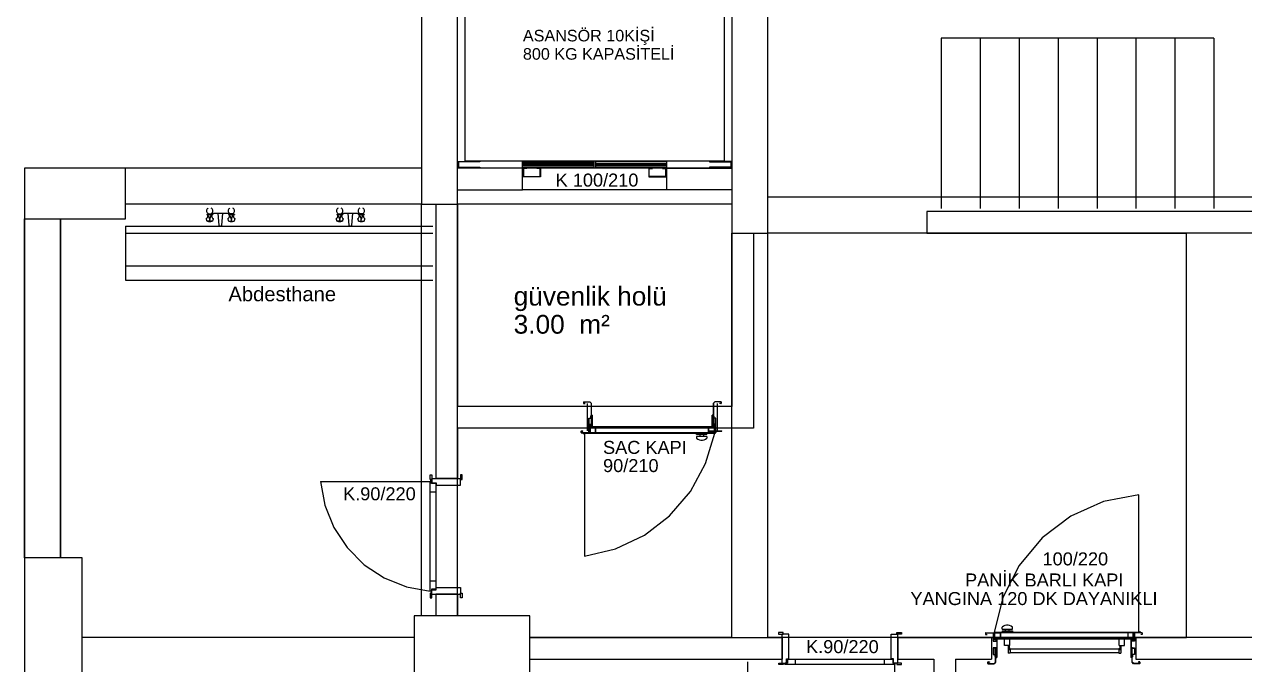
# Model space of a CAD drawing. Header units: centimetres. Extents: x 16951 to 24726, y -35407 to -32234.
# Drawn here: x 22961 to 23806, y -34759 to -34316 of the extents above; entities that cross this region are included whole.
import ezdxf

# ---------------------------------------------------------------- set-up
doc = ezdxf.new("R2010")
doc.units = ezdxf.units.CM
doc.layers.add('ROTAS-MIMARI', color=8, linetype='Continuous')
doc.layers.add('ROTAS-MIMARI-KOLON', color=8, linetype='Continuous')
doc.styles.add('ROTAS', font='arial.ttf')

msp = doc.modelspace()

# ---------------------------------------------------------------- linework, layer by layer
at = {"layer": 'ROTAS-MIMARI'}
for p, q in [((23261.19, -34415.13), (23261.19, -34410.13)), ((23261.69, -34410.63), (23276.69, -34410.63)), ((23261.69, -34414.63), (23261.69, -34410.63)), ((23276.69, -34414.63), (23261.69, -34414.63)), ((23276.69, -34410.73), (23261.79, -34410.73)), ((23261.79, -34410.73), (23261.79, -34414.53)), ((23261.79, -34414.53), (23276.69, -34414.53)), ((23276.69, -34410.63), (23276.69, -34410.73)), ((23276.69, -34414.53), (23276.69, -34414.63)), ((23306.19, -34410.63), (23355.69, -34410.63)), ((23306.19, -34414.63), (23306.19, -34410.63)), ((23355.69, -34411.63), (23306.19, -34411.63)), ((23355.69, -34412.63), (23306.19, -34412.63)), ((23355.69, -34413.63), (23306.19, -34413.63)), ((23355.69, -34414.63), (23306.19, -34414.63)), ((23306.69, -34421.13), (23306.69, -34415.13)), ((23306.69, -34415.13), (23309.19, -34415.13)), ((23306.99, -34415.43), (23306.99, -34420.83)), ((23309.19, -34415.43), (23306.99, -34415.43)), ((23309.19, -34415.13), (23309.19, -34415.43)), ((23316.19, -34415.13), (23318.69, -34415.13)), ((23316.19, -34415.43), (23316.19, -34415.13)), ((23318.39, -34415.43), (23316.19, -34415.43)), ((23318.39, -34420.83), (23318.39, -34415.43)), ((23318.69, -34415.13), (23318.69, -34421.13)), ((23355.69, -34410.63), (23355.69, -34414.63)), ((23356.69, -34410.63), (23356.69, -34414.63)), ((23406.19, -34410.63), (23356.69, -34410.63)), ((23356.69, -34411.63), (23406.2, -34411.63)), ((23356.69, -34412.63), (23406.2, -34412.63)), ((23356.69, -34413.63), (23406.2, -34413.63)), ((23356.69, -34414.63), (23406.19, -34414.63)), ((23396.19, -34415.13), (23393.69, -34415.13)), ((23393.69, -34415.13), (23393.69, -34421.13)), ((23393.99, -34415.43), (23396.19, -34415.43)), ((23393.99, -34420.83), (23393.99, -34415.43)), ((23396.19, -34415.43), (23396.19, -34415.13)), ((23403.19, -34415.13), (23403.19, -34415.43)), ((23405.69, -34415.13), (23403.19, -34415.13)), ((23403.19, -34415.43), (23405.39, -34415.43)), ((23405.39, -34415.43), (23405.39, -34420.83)), ((23405.69, -34421.13), (23405.69, -34415.13)), ((23406.19, -34414.63), (23406.19, -34410.63)), ((23435.69, -34410.63), (23435.69, -34410.73)), ((23450.69, -34410.63), (23435.69, -34410.63)), ((23435.69, -34410.73), (23450.59, -34410.73)), ((23435.69, -34414.53), (23435.69, -34414.63)), ((23450.59, -34414.53), (23435.69, -34414.53)), ((23435.69, -34414.63), (23450.69, -34414.63)), ((23450.59, -34410.73), (23450.59, -34414.53)), ((23450.69, -34414.63), (23450.69, -34410.63)), ((23451.19, -34415.13), (23451.19, -34410.13)), ((23318.69, -34421.13), (23306.69, -34421.13)), ((23306.99, -34420.83), (23318.39, -34420.83)), ((23393.69, -34421.13), (23405.69, -34421.13)), ((23405.39, -34420.83), (23393.99, -34420.83)), ((23087.5, -34447.13), (23087.5, -34447.51)), ((23088.35, -34448.63), (23088.35, -34447.51)), ((23088.54, -34446.67), (23090.62, -34446.67)), ((23088.54, -34447.13), (23088.54, -34446.67)), ((23089.58, -34451.92), (23089.58, -34450.65)), ((23090.62, -34447.13), (23090.62, -34446.67)), ((23090.81, -34448.63), (23090.81, -34447.51)), ((23091.22, -34446.2), (23102.94, -34446.2)), ((23091.66, -34447.13), (23091.66, -34447.51)), ((23102.5, -34447.13), (23102.5, -34447.51)), ((23103.35, -34448.63), (23103.35, -34447.51)), ((23103.54, -34447.13), (23103.54, -34446.67)), ((23105.62, -34446.67), (23103.54, -34446.67)), ((23104.58, -34451.92), (23104.58, -34450.65)), ((23105.62, -34447.13), (23105.62, -34446.67)), ((23105.81, -34448.63), (23105.81, -34447.51)), ((23106.66, -34447.13), (23106.66, -34447.51)), ((23177.5, -34447.13), (23177.5, -34447.51)), ((23178.35, -34448.63), (23178.35, -34447.51)), ((23178.54, -34446.67), (23180.62, -34446.67)), ((23178.54, -34447.13), (23178.54, -34446.67)), ((23179.58, -34451.92), (23179.58, -34450.65)), ((23180.62, -34447.13), (23180.62, -34446.67)), ((23180.81, -34448.63), (23180.81, -34447.51)), ((23181.22, -34446.2), (23192.94, -34446.2)), ((23181.66, -34447.13), (23181.66, -34447.51)), ((23192.5, -34447.13), (23192.5, -34447.51)), ((23193.35, -34448.63), (23193.35, -34447.51)), ((23193.54, -34447.13), (23193.54, -34446.67)), ((23195.62, -34446.67), (23193.54, -34446.67)), ((23194.58, -34451.92), (23194.58, -34450.65)), ((23195.62, -34447.13), (23195.62, -34446.67)), ((23195.81, -34448.63), (23195.81, -34447.51)), ((23196.66, -34447.13), (23196.66, -34447.51)), ((23031.19, -34455.24), (23244.19, -34455.24)), ((23091.45, -34451.92), (23087.71, -34451.92)), ((23102.71, -34451.92), (23106.45, -34451.92)), ((23181.45, -34451.92), (23177.71, -34451.92)), ((23192.71, -34451.92), (23196.45, -34451.92)), ((23031.19, -34460.24), (23244.19, -34460.24)), ((23348.51, -34576.95), (23348.51, -34578.08)), ((23438.43, -34577.93), (23439.46, -34576.89)), ((23438.43, -34577.93), (23438.43, -34593.39)), ((23438.53, -34577.97), (23439.5, -34577)), ((23438.53, -34593.39), (23438.53, -34577.97)), ((23443.7, -34576.89), (23439.46, -34576.89)), ((23443.65, -34577), (23439.5, -34577)), ((23443.65, -34578.03), (23442.72, -34578.03)), ((23442.72, -34578.13), (23442.72, -34578.03)), ((23443.7, -34578.13), (23442.72, -34578.13)), ((23443.65, -34577), (23443.65, -34578.03)), ((23443.75, -34576.95), (23443.75, -34578.08)), ((23354.2, -34590.22), (23354.2, -34586.22)), ((23354.25, -34586.16), (23354.66, -34586.16)), ((23354.3, -34586.27), (23354.61, -34586.27)), ((23354.3, -34590.22), (23354.3, -34586.27)), ((23354.61, -34593.74), (23354.61, -34586.27)), ((23354.72, -34593.8), (23354.72, -34586.22)), ((23437.55, -34593.8), (23437.55, -34586.22)), ((23438.02, -34586.16), (23437.61, -34586.16)), ((23437.66, -34593.74), (23437.66, -34586.27)), ((23437.97, -34586.27), (23437.66, -34586.27)), ((23437.97, -34590.22), (23437.97, -34586.27)), ((23438.07, -34590.22), (23438.07, -34586.22)), ((23352.13, -34598.27), (23352.13, -34592.51)), ((23352.13, -34592.51), (23354.3, -34592.51)), ((23352.19, -34592.82), (23352.19, -34588.28)), ((23352.24, -34588.23), (23353.43, -34588.23)), ((23352.24, -34598.32), (23352.24, -34592.61)), ((23352.24, -34592.61), (23354.2, -34592.61)), ((23353.74, -34592.87), (23352.24, -34592.87)), ((23352.29, -34592.77), (23352.29, -34588.33)), ((23352.29, -34588.33), (23353.53, -34588.33)), ((23353.74, -34592.77), (23352.29, -34592.77)), ((23352.72, -34594.54), (23352.72, -34598.44)), ((23352.92, -34594.54), (23352.92, -34598.44)), ((23439.05, -34594.24), (23353.02, -34594.24)), ((23438.95, -34594.44), (23353.02, -34594.44)), ((23353.43, -34586.86), (23353.53, -34586.78)), ((23353.43, -34586.86), (23353.43, -34588.23)), ((23353.53, -34588.33), (23353.53, -34586.78)), ((23354.3, -34590.22), (23354.2, -34590.22)), ((23354.2, -34592.61), (23354.2, -34593.8)), ((23354.25, -34593.85), (23354.66, -34593.85)), ((23354.3, -34592.51), (23354.3, -34593.74)), ((23354.3, -34593.74), (23354.61, -34593.74)), ((23438.02, -34593.85), (23437.61, -34593.85)), ((23437.97, -34593.74), (23437.66, -34593.74)), ((23437.97, -34590.22), (23438.07, -34590.22)), ((23440.13, -34592.51), (23437.97, -34592.51)), ((23437.97, -34592.51), (23437.97, -34593.74)), ((23440.03, -34592.61), (23438.07, -34592.61)), ((23438.07, -34592.61), (23438.07, -34593.8)), ((23438.53, -34592.77), (23439.97, -34592.77)), ((23438.53, -34592.87), (23440.03, -34592.87)), ((23438.74, -34588.33), (23438.74, -34586.78)), ((23438.84, -34586.86), (23438.74, -34586.78)), ((23439.97, -34588.33), (23438.74, -34588.33)), ((23438.84, -34586.86), (23438.84, -34588.23)), ((23440.03, -34588.23), (23438.84, -34588.23)), ((23439.35, -34594.54), (23439.35, -34598.44)), ((23439.97, -34592.77), (23439.97, -34588.33)), ((23440.03, -34598.32), (23440.03, -34592.61)), ((23440.08, -34592.82), (23440.08, -34588.28)), ((23440.13, -34598.27), (23440.13, -34592.51)), ((23346.91, -34598.32), (23346.91, -34597.19)), ((23346.96, -34597.13), (23347.94, -34597.13)), ((23346.96, -34598.37), (23352.19, -34598.37)), ((23347.01, -34597.24), (23347.94, -34597.24)), ((23347.01, -34598.27), (23347.01, -34597.24)), ((23347.01, -34598.27), (23352.13, -34598.27)), ((23347.94, -34597.24), (23347.94, -34597.13)), ((23349.23, -34598.64), (23349.23, -34683.85)), ((23426.84, -34599.64), (23426.84, -34598.64)), ((23433.84, -34599.64), (23426.84, -34599.64)), ((23433.84, -34600.89), (23426.84, -34600.89)), ((23426.84, -34600.89), (23426.84, -34602.14)), ((23429.09, -34599.64), (23429.09, -34600.89)), ((23431.59, -34599.64), (23431.59, -34600.89)), ((23433.84, -34599.64), (23433.84, -34598.64)), ((23433.84, -34600.89), (23433.84, -34602.14)), ((23435.26, -34598.27), (23435.26, -34597.24)), ((23435.26, -34598.27), (23440.13, -34598.27)), ((23435.31, -34597.13), (23444.33, -34597.13)), ((23435.31, -34598.37), (23440.08, -34598.37)), ((23435.36, -34598.32), (23435.36, -34597.19)), ((23242.37, -34630.7), (23242.37, -34627.64)), ((23242.37, -34627.64), (23243.35, -34627.64)), ((23243.35, -34627.64), (23243.35, -34630.7)), ((23264.5, -34627.58), (23263.35, -34627.58)), ((23263.35, -34627.58), (23263.35, -34630.7)), ((23264.5, -34630.7), (23264.5, -34627.58)), ((23166.36, -34632.14), (23242.35, -34632.14)), ((23242.35, -34708.13), (23242.35, -34632.14)), ((23243.35, -34632.14), (23242.35, -34632.14)), ((23243.35, -34630.7), (23242.37, -34630.7)), ((23243.3, -34633.65), (23243.3, -34632.14)), ((23246.22, -34633.65), (23243.3, -34633.65)), ((23243.35, -34630.13), (23263.35, -34630.13)), ((23243.35, -34630.13), (23243.35, -34633.13)), ((23243.35, -34633.13), (23246.35, -34633.13)), ((23246.22, -34633.65), (23246.22, -34706.62)), ((23246.35, -34633.13), (23246.35, -34634.63)), ((23246.35, -34634.63), (23263.35, -34634.63)), ((23263.35, -34634.63), (23263.35, -34630.13)), ((23263.35, -34630.7), (23264.5, -34630.7)), ((23242.35, -34639.28), (23246.22, -34639.28)), ((23733.15, -34736.63), (23733.15, -34641.42)), ((23242.35, -34700.99), (23246.22, -34700.99)), ((23243.35, -34708.13), (23242.35, -34708.13)), ((23242.37, -34709.57), (23242.37, -34712.63)), ((23243.35, -34709.57), (23242.37, -34709.57)), ((23242.37, -34712.63), (23243.35, -34712.63)), ((23246.22, -34706.62), (23243.3, -34706.62)), ((23243.3, -34706.62), (23243.3, -34708.13)), ((23243.35, -34710.13), (23243.35, -34707.13)), ((23243.35, -34707.13), (23246.35, -34707.13)), ((23243.35, -34712.63), (23243.35, -34709.57)), ((23243.35, -34710.13), (23263.35, -34710.13)), ((23246.35, -34705.63), (23263.35, -34705.63)), ((23246.35, -34707.13), (23246.35, -34705.63)), ((23263.35, -34705.63), (23263.35, -34710.13)), ((23263.35, -34709.57), (23264.5, -34709.57)), ((23263.35, -34712.69), (23263.35, -34709.57)), ((23264.5, -34712.69), (23263.35, -34712.69)), ((23264.5, -34709.57), (23264.5, -34712.69)), ((23483.64, -34736.82), (23483.64, -34737.97)), ((23486.76, -34736.82), (23483.64, -34736.82)), ((23483.64, -34737.97), (23486.76, -34737.97)), ((23490.69, -34737.97), (23486.19, -34737.97)), ((23486.19, -34757.97), (23486.19, -34737.97)), ((23486.76, -34737.97), (23486.76, -34736.82)), ((23490.69, -34754.97), (23490.69, -34737.97)), ((23561.69, -34737.97), (23566.19, -34737.97)), ((23561.69, -34754.97), (23561.69, -34737.97)), ((23565.62, -34737.97), (23565.62, -34736.82)), ((23565.62, -34736.82), (23568.74, -34736.82)), ((23568.74, -34737.97), (23565.62, -34737.97)), ((23566.19, -34757.97), (23566.19, -34737.97)), ((23568.74, -34736.82), (23568.74, -34737.97)), ((23627.02, -34736.95), (23627.02, -34738.08)), ((23627.07, -34736.89), (23632.3, -34736.89)), ((23627.07, -34738.13), (23628.06, -34738.13)), ((23627.13, -34737), (23632.25, -34737)), ((23627.13, -34737), (23627.13, -34738.03)), ((23632.25, -34737), (23632.25, -34742.76)), ((23632.35, -34736.95), (23632.35, -34742.66)), ((23633.03, -34740.73), (23633.03, -34736.83)), ((23638.54, -34734.38), (23638.54, -34733.13)), ((23638.54, -34734.38), (23645.54, -34734.38)), ((23638.54, -34735.63), (23638.54, -34736.63)), ((23638.54, -34735.63), (23645.54, -34735.63)), ((23640.79, -34735.63), (23640.79, -34734.38)), ((23643.29, -34735.63), (23643.29, -34734.38)), ((23645.54, -34734.38), (23645.54, -34733.13)), ((23645.54, -34735.63), (23645.54, -34736.63)), ((23729.46, -34740.73), (23729.46, -34736.83)), ((23729.66, -34740.73), (23729.66, -34736.83)), ((23730.15, -34736.95), (23730.15, -34742.66)), ((23735.42, -34736.89), (23730.2, -34736.89)), ((23735.37, -34737), (23730.25, -34737)), ((23730.25, -34737), (23730.25, -34742.76)), ((23735.37, -34738.03), (23734.44, -34738.03)), ((23734.44, -34738.03), (23734.44, -34738.13)), ((23735.42, -34738.13), (23734.44, -34738.13)), ((23735.37, -34737), (23735.37, -34738.03)), ((23735.47, -34736.95), (23735.47, -34738.08)), ((23632.25, -34742.76), (23634.42, -34742.76)), ((23632.35, -34742.66), (23634.31, -34742.66)), ((23633.33, -34741.03), (23729.36, -34741.03)), ((23633.43, -34740.83), (23729.36, -34740.83)), ((23633.85, -34746.88), (23633.85, -34757.3)), ((23633.96, -34757.34), (23633.96, -34746.88)), ((23634.31, -34742.66), (23634.31, -34741.47)), ((23634.36, -34741.42), (23634.78, -34741.42)), ((23634.42, -34742.76), (23634.42, -34741.52)), ((23634.42, -34741.52), (23634.73, -34741.52)), ((23634.73, -34741.52), (23634.73, -34754)), ((23634.83, -34741.47), (23634.83, -34754.05)), ((23640.03, -34745.73), (23640.03, -34741.03)), ((23643.73, -34745.73), (23640.03, -34745.73)), ((23642.53, -34745.73), (23642.53, -34751.03)), ((23643.24, -34745.73), (23643.24, -34749.07)), ((23643.73, -34745.73), (23643.73, -34741.03)), ((23719.55, -34745.73), (23719.55, -34741.03)), ((23719.55, -34745.73), (23723.25, -34745.73)), ((23720.04, -34745.73), (23720.04, -34749.07)), ((23720.75, -34745.73), (23720.75, -34751.03)), ((23723.25, -34745.73), (23723.25, -34741.03)), ((23727.67, -34741.47), (23727.67, -34754.05)), ((23728.13, -34741.42), (23727.72, -34741.42)), ((23728.08, -34741.52), (23727.77, -34741.52)), ((23727.77, -34741.52), (23727.77, -34754)), ((23728.08, -34742.76), (23728.08, -34741.52)), ((23730.25, -34742.76), (23728.08, -34742.76)), ((23728.18, -34742.66), (23728.18, -34741.47)), ((23730.15, -34742.66), (23728.18, -34742.66)), ((23489.19, -34754.97), (23490.69, -34754.97)), ((23489.19, -34757.97), (23489.19, -34754.97)), ((23489.71, -34755.11), (23562.68, -34755.11)), ((23489.71, -34755.11), (23489.71, -34758.03)), ((23495.34, -34758.97), (23495.34, -34755.11)), ((23557.05, -34758.97), (23557.05, -34755.11)), ((23563.19, -34754.97), (23561.69, -34754.97)), ((23562.68, -34755.11), (23562.68, -34758.03)), ((23563.19, -34757.97), (23563.19, -34754.97)), ((23632.31, -34747.45), (23632.31, -34751.99)), ((23633.85, -34747.4), (23632.36, -34747.4)), ((23632.36, -34752.04), (23633.54, -34752.04)), ((23632.41, -34747.5), (23632.41, -34751.94)), ((23633.85, -34747.5), (23632.41, -34747.5)), ((23632.41, -34751.94), (23633.65, -34751.94)), ((23633.54, -34753.41), (23633.54, -34752.04)), ((23633.54, -34753.41), (23633.65, -34753.49)), ((23633.65, -34751.94), (23633.65, -34753.49)), ((23634.42, -34750.04), (23634.31, -34750.04)), ((23634.31, -34750.04), (23634.31, -34754.05)), ((23634.36, -34754.1), (23634.78, -34754.1)), ((23634.42, -34750.04), (23634.42, -34754)), ((23634.42, -34754), (23634.73, -34754)), ((23644.09, -34751.03), (23642.53, -34751.03)), ((23644.09, -34747.93), (23643.24, -34747.93)), ((23644.09, -34747.93), (23644.09, -34751.03)), ((23719.19, -34748.26), (23644.09, -34748.26)), ((23719.19, -34750.76), (23644.09, -34750.76)), ((23719.19, -34747.93), (23720.04, -34747.93)), ((23719.19, -34747.98), (23719.19, -34751.03)), ((23719.19, -34751.03), (23720.75, -34751.03)), ((23728.13, -34754.1), (23727.72, -34754.1)), ((23728.08, -34754), (23727.77, -34754)), ((23728.08, -34750.04), (23728.08, -34754)), ((23728.08, -34750.04), (23728.18, -34750.04)), ((23728.18, -34750.04), (23728.18, -34754.05)), ((23728.64, -34747.4), (23730.14, -34747.4)), ((23728.64, -34747.5), (23730.09, -34747.5)), ((23730.09, -34751.94), (23728.85, -34751.94)), ((23728.85, -34751.94), (23728.85, -34753.49)), ((23728.95, -34753.41), (23728.85, -34753.49)), ((23730.14, -34752.04), (23728.95, -34752.04)), ((23728.95, -34753.41), (23728.95, -34752.04)), ((23730.09, -34747.5), (23730.09, -34751.94)), ((23730.19, -34747.45), (23730.19, -34751.99)), ((23483.69, -34757.97), (23486.76, -34757.97)), ((23483.69, -34758.95), (23483.69, -34757.97)), ((23486.76, -34758.95), (23483.69, -34758.95)), ((23486.19, -34757.97), (23489.19, -34757.97)), ((23486.76, -34757.97), (23486.76, -34758.95)), ((23488.2, -34757.97), (23488.2, -34758.97)), ((23489.71, -34758.03), (23488.2, -34758.03)), ((23564.19, -34758.97), (23488.2, -34758.97)), ((23562.68, -34758.03), (23564.19, -34758.03)), ((23566.19, -34757.97), (23563.19, -34757.97)), ((23564.19, -34757.97), (23564.19, -34758.97)), ((23564.19, -34834.96), (23564.19, -34758.97)), ((23568.69, -34757.97), (23565.62, -34757.97)), ((23565.62, -34757.97), (23565.62, -34758.95)), ((23565.62, -34758.95), (23568.69, -34758.95)), ((23568.69, -34758.95), (23568.69, -34757.97)), ((23628.63, -34758.32), (23628.63, -34757.19)), ((23628.68, -34757.13), (23629.66, -34757.13)), ((23628.68, -34758.37), (23632.92, -34758.37)), ((23628.73, -34757.24), (23629.66, -34757.24)), ((23628.73, -34758.27), (23628.73, -34757.24)), ((23628.73, -34758.27), (23632.88, -34758.27)), ((23629.66, -34757.13), (23629.66, -34757.24)), ((23633.85, -34757.3), (23632.88, -34758.27)), ((23633.96, -34757.34), (23632.92, -34758.37)), ((23733.87, -34758.32), (23733.87, -34757.19))]:
    msp.add_line(p, q, dxfattribs=at)
for points in [[(23266.19, -34227.63), (23266.19, -34410.13), (23446.19, -34410.13), (23446.19, -34227.63), (23266.19, -34227.63)], [(23596.19, -34325.13), (23596.19, -34443.13)], [(23785.19, -34325.13), (23596.19, -34325.13)], [(23623.19, -34325.13), (23623.19, -34443.13)], [(23650.19, -34325.13), (23650.19, -34443.13)], [(23677.19, -34325.13), (23677.19, -34443.13)], [(23704.19, -34325.13), (23704.19, -34443.13)], [(23731.19, -34325.13), (23731.19, -34443.13)], [(23758.19, -34325.13), (23758.19, -34443.13)], [(23785.19, -34325.13), (23785.19, -34443.13)], [(23236.19, -34415.13), (23031.19, -34415.13)], [(23451.19, -34415.13), (23261.19, -34415.13)], [(23261.19, -34430.13), (23306.19, -34430.13), (23306.19, -34415.13), (23261.19, -34415.13)], [(23451.19, -34430.13), (23406.19, -34430.13), (23406.19, -34415.13), (23451.19, -34415.13)], [(23406.19, -34430.13), (23306.19, -34430.13)], [(23406.19, -34430.13), (23306.19, -34430.13)], [(23236.19, -34440.13), (23031.19, -34440.13)], [(23088.54, -34442.74), (23088.15, -34443.01), (23087.81, -34443.36), (23087.57, -34443.77), (23087.41, -34444.23), (23087.36, -34444.7), (23087.41, -34445.18), (23087.57, -34445.64), (23087.81, -34446.05), (23088.15, -34446.4), (23088.54, -34446.67)], [(23090.62, -34446.67), (23091.02, -34446.4), (23091.35, -34446.05), (23091.6, -34445.64), (23091.75, -34445.18), (23091.8, -34444.7), (23091.75, -34444.23), (23091.6, -34443.77), (23091.35, -34443.36), (23091.02, -34443.01), (23090.62, -34442.74)], [(23103.54, -34442.74), (23103.15, -34443.01), (23102.81, -34443.36), (23102.57, -34443.77), (23102.41, -34444.23), (23102.36, -34444.7), (23102.41, -34445.18), (23102.57, -34445.64), (23102.81, -34446.05), (23103.15, -34446.4), (23103.54, -34446.67)], [(23105.62, -34446.67), (23106.02, -34446.4), (23106.35, -34446.05), (23106.6, -34445.64), (23106.75, -34445.18), (23106.8, -34444.7), (23106.75, -34444.23), (23106.6, -34443.77), (23106.35, -34443.36), (23106.02, -34443.01), (23105.62, -34442.74)], [(23178.54, -34442.74), (23178.15, -34443.01), (23177.81, -34443.36), (23177.57, -34443.77), (23177.41, -34444.23), (23177.36, -34444.7), (23177.41, -34445.18), (23177.57, -34445.64), (23177.81, -34446.05), (23178.15, -34446.4), (23178.54, -34446.67)], [(23180.62, -34446.67), (23181.02, -34446.4), (23181.35, -34446.05), (23181.6, -34445.64), (23181.75, -34445.18), (23181.8, -34444.7), (23181.75, -34444.23), (23181.6, -34443.77), (23181.35, -34443.36), (23181.02, -34443.01), (23180.62, -34442.74)], [(23193.54, -34442.74), (23193.15, -34443.01), (23192.81, -34443.36), (23192.57, -34443.77), (23192.41, -34444.23), (23192.36, -34444.7), (23192.41, -34445.18), (23192.57, -34445.64), (23192.81, -34446.05), (23193.15, -34446.4), (23193.54, -34446.67)], [(23195.62, -34446.67), (23196.02, -34446.4), (23196.35, -34446.05), (23196.6, -34445.64), (23196.75, -34445.18), (23196.8, -34444.7), (23196.75, -34444.23), (23196.6, -34443.77), (23196.35, -34443.36), (23196.02, -34443.01), (23195.62, -34442.74)], [(23236.19, -34725.13), (23236.19, -34440.13)], [(23246.19, -34440.13), (23246.19, -34630.13)], [(23451.19, -34440.13), (23261.19, -34440.13)], [(23261.19, -34725.13), (23261.19, -34440.13)], [(23261.19, -34440.13), (23261.19, -34580.13)], [(23816.19, -34435.13), (23476.19, -34435.13)], [(22961.19, -34685.13), (22961.19, -34450.13)], [(22986.19, -34685.13), (22986.19, -34450.13)], [(23087.12, -34450.11), (23087.08, -34450.15), (23087.06, -34450.2), (23087.04, -34450.26), (23087.03, -34450.32), (23087.04, -34450.37), (23087.06, -34450.43), (23087.1, -34450.48)], [(23087.71, -34451.92), (23087.66, -34451.53), (23087.53, -34451.15), (23087.34, -34450.79), (23087.1, -34450.48)], [(23087.12, -34450.11), (23087.57, -34449.69), (23087.96, -34449.22), (23088.3, -34448.71), (23088.58, -34448.16)], [(23087.5, -34447.13), (23089.58, -34447.13)], [(23089.58, -34447.51), (23087.5, -34447.51)], [(23089.58, -34450.65), (23089.47, -34449.98), (23089.27, -34449.33), (23088.97, -34448.72), (23088.58, -34448.16)], [(23091.66, -34447.13), (23089.58, -34447.13)], [(23089.58, -34447.51), (23091.66, -34447.51)], [(23090.58, -34448.16), (23090.2, -34448.72), (23089.9, -34449.33), (23089.69, -34449.98), (23089.58, -34450.65)], [(23090.58, -34448.16), (23090.86, -34448.71), (23091.2, -34449.22), (23091.59, -34449.69), (23092.04, -34450.11)], [(23092.07, -34450.48), (23091.82, -34450.79), (23091.63, -34451.15), (23091.51, -34451.53), (23091.45, -34451.92)], [(23092.07, -34450.48), (23092.1, -34450.43), (23092.12, -34450.37), (23092.13, -34450.32), (23092.13, -34450.26), (23092.11, -34450.2), (23092.08, -34450.15), (23092.04, -34450.11)], [(23097.08, -34455.28), (23096.61, -34455.28), (23096.11, -34454.82), (23095.43, -34446.2)], [(23097.08, -34455.28), (23097.55, -34455.28), (23098.05, -34454.82), (23098.73, -34446.2)], [(23102.12, -34450.11), (23102.08, -34450.15), (23102.06, -34450.2), (23102.04, -34450.26), (23102.03, -34450.32), (23102.04, -34450.37), (23102.06, -34450.43), (23102.1, -34450.48)], [(23102.71, -34451.92), (23102.66, -34451.53), (23102.53, -34451.15), (23102.34, -34450.79), (23102.1, -34450.48)], [(23102.12, -34450.11), (23102.57, -34449.69), (23102.96, -34449.22), (23103.3, -34448.71), (23103.58, -34448.16)], [(23102.5, -34447.13), (23104.58, -34447.13)], [(23104.58, -34447.51), (23102.5, -34447.51)], [(23104.58, -34450.65), (23104.47, -34449.98), (23104.27, -34449.33), (23103.97, -34448.72), (23103.58, -34448.16)], [(23106.66, -34447.13), (23104.58, -34447.13)], [(23104.58, -34447.51), (23106.66, -34447.51)], [(23105.58, -34448.16), (23105.2, -34448.72), (23104.9, -34449.33), (23104.69, -34449.98), (23104.58, -34450.65)], [(23105.58, -34448.16), (23105.86, -34448.71), (23106.2, -34449.22), (23106.59, -34449.69), (23107.04, -34450.11)], [(23107.07, -34450.48), (23106.82, -34450.79), (23106.63, -34451.15), (23106.51, -34451.53), (23106.45, -34451.92)], [(23107.07, -34450.48), (23107.1, -34450.43), (23107.12, -34450.37), (23107.13, -34450.32), (23107.13, -34450.26), (23107.11, -34450.2), (23107.08, -34450.15), (23107.04, -34450.11)], [(23177.12, -34450.11), (23177.08, -34450.15), (23177.06, -34450.2), (23177.04, -34450.26), (23177.03, -34450.32), (23177.04, -34450.37), (23177.06, -34450.43), (23177.1, -34450.48)], [(23177.71, -34451.92), (23177.66, -34451.53), (23177.53, -34451.15), (23177.34, -34450.79), (23177.1, -34450.48)], [(23177.12, -34450.11), (23177.57, -34449.69), (23177.96, -34449.22), (23178.3, -34448.71), (23178.58, -34448.16)], [(23177.5, -34447.13), (23179.58, -34447.13)], [(23179.58, -34447.51), (23177.5, -34447.51)], [(23179.58, -34450.65), (23179.47, -34449.98), (23179.27, -34449.33), (23178.97, -34448.72), (23178.58, -34448.16)], [(23181.66, -34447.13), (23179.58, -34447.13)], [(23179.58, -34447.51), (23181.66, -34447.51)], [(23180.58, -34448.16), (23180.2, -34448.72), (23179.9, -34449.33), (23179.69, -34449.98), (23179.58, -34450.65)], [(23180.58, -34448.16), (23180.86, -34448.71), (23181.2, -34449.22), (23181.59, -34449.69), (23182.04, -34450.11)], [(23182.07, -34450.48), (23181.82, -34450.79), (23181.63, -34451.15), (23181.51, -34451.53), (23181.45, -34451.92)], [(23182.07, -34450.48), (23182.1, -34450.43), (23182.12, -34450.37), (23182.13, -34450.32), (23182.13, -34450.26), (23182.11, -34450.2), (23182.08, -34450.15), (23182.04, -34450.11)], [(23187.08, -34455.28), (23186.61, -34455.28), (23186.11, -34454.82), (23185.43, -34446.2)], [(23187.08, -34455.28), (23187.55, -34455.28), (23188.05, -34454.82), (23188.73, -34446.2)], [(23192.12, -34450.11), (23192.08, -34450.15), (23192.06, -34450.2), (23192.04, -34450.26), (23192.03, -34450.32), (23192.04, -34450.37), (23192.06, -34450.43), (23192.1, -34450.48)], [(23192.71, -34451.92), (23192.66, -34451.53), (23192.53, -34451.15), (23192.34, -34450.79), (23192.1, -34450.48)], [(23192.12, -34450.11), (23192.57, -34449.69), (23192.96, -34449.22), (23193.3, -34448.71), (23193.58, -34448.16)], [(23192.5, -34447.13), (23194.58, -34447.13)], [(23194.58, -34447.51), (23192.5, -34447.51)], [(23194.58, -34450.65), (23194.47, -34449.98), (23194.27, -34449.33), (23193.97, -34448.72), (23193.58, -34448.16)], [(23196.66, -34447.13), (23194.58, -34447.13)], [(23194.58, -34447.51), (23196.66, -34447.51)], [(23195.58, -34448.16), (23195.2, -34448.72), (23194.9, -34449.33), (23194.69, -34449.98), (23194.58, -34450.65)], [(23195.58, -34448.16), (23195.86, -34448.71), (23196.2, -34449.22), (23196.59, -34449.69), (23197.04, -34450.11)], [(23197.07, -34450.48), (23196.82, -34450.79), (23196.63, -34451.15), (23196.51, -34451.53), (23196.45, -34451.92)], [(23197.07, -34450.48), (23197.1, -34450.43), (23197.12, -34450.37), (23197.13, -34450.32), (23197.13, -34450.26), (23197.11, -34450.2), (23197.08, -34450.15), (23197.04, -34450.11)], [(23816.19, -34445.13), (23586.19, -34445.13), (23586.19, -34460.13), (23766.19, -34460.13)], [(23031.19, -34455.24), (23031.19, -34492.74)], [(23087.96, -34451.92), (23088.77, -34452.04), (23089.59, -34452.08), (23090.41, -34452.04), (23091.22, -34451.92)], [(23102.94, -34451.92), (23103.75, -34452.04), (23104.57, -34452.08), (23105.39, -34452.04), (23106.21, -34451.92)], [(23177.96, -34451.92), (23178.77, -34452.04), (23179.59, -34452.08), (23180.41, -34452.04), (23181.22, -34451.92)], [(23192.94, -34451.92), (23193.75, -34452.04), (23194.57, -34452.08), (23195.39, -34452.04), (23196.21, -34451.92)], [(23451.19, -34460.13), (23451.19, -34580.13), (23441.19, -34580.13)], [(23466.19, -34460.13), (23466.19, -34595.13), (23441.19, -34595.13)], [(23451.19, -34740.13), (23451.19, -34460.13)], [(23476.19, -34740.13), (23476.19, -34460.13)], [(23816.19, -34460.13), (23476.19, -34460.13)], [(23766.19, -34740.13), (23766.19, -34460.13)], [(23031.19, -34482.74), (23244.19, -34482.74)], [(23031.19, -34492.74), (23244.19, -34492.74)], [(23348.57, -34576.89), (23348.55, -34576.9), (23348.54, -34576.9), (23348.53, -34576.91), (23348.53, -34576.91), (23348.52, -34576.92), (23348.52, -34576.93), (23348.51, -34576.95)], [(23348.51, -34578.08), (23348.57, -34578.13), (23349.55, -34578.13), (23349.55, -34578.03), (23348.62, -34578.03), (23348.62, -34577), (23352.77, -34577), (23353.74, -34577.97), (23353.74, -34593.39)], [(23348.57, -34576.89), (23352.81, -34576.89), (23353.84, -34577.93), (23353.84, -34593.39)], [(23351.19, -34580.13), (23351.19, -34578.13)], [(23441.19, -34580.13), (23441.19, -34578.13)], [(23443.75, -34576.95), (23443.75, -34576.93), (23443.75, -34576.92), (23443.74, -34576.91), (23443.74, -34576.91), (23443.73, -34576.9), (23443.71, -34576.9), (23443.7, -34576.89)], [(23443.7, -34578.13), (23443.71, -34578.13), (23443.73, -34578.13), (23443.74, -34578.12), (23443.74, -34578.11), (23443.75, -34578.1), (23443.75, -34578.09), (23443.75, -34578.08)], [(23351.19, -34580.13), (23261.19, -34580.13)], [(23351.19, -34595.13), (23351.19, -34580.13)], [(23441.19, -34580.13), (23351.19, -34580.13)], [(23354.25, -34586.16), (23354.24, -34586.16), (23354.23, -34586.17), (23354.22, -34586.17), (23354.21, -34586.18), (23354.2, -34586.19), (23354.2, -34586.2), (23354.2, -34586.22)], [(23354.72, -34586.22), (23354.71, -34586.2), (23354.71, -34586.19), (23354.7, -34586.18), (23354.7, -34586.17), (23354.69, -34586.17), (23354.67, -34586.16), (23354.66, -34586.16)], [(23437.61, -34586.16), (23437.59, -34586.16), (23437.58, -34586.17), (23437.57, -34586.17), (23437.57, -34586.18), (23437.56, -34586.19), (23437.56, -34586.2), (23437.55, -34586.22)], [(23438.07, -34586.22), (23438.07, -34586.2), (23438.06, -34586.19), (23438.06, -34586.18), (23438.05, -34586.17), (23438.04, -34586.17), (23438.03, -34586.16), (23438.02, -34586.16)], [(23441.19, -34595.13), (23441.19, -34580.13)], [(23352.24, -34588.23), (23352.23, -34588.23), (23352.22, -34588.23), (23352.21, -34588.24), (23352.2, -34588.25), (23352.2, -34588.25), (23352.19, -34588.27), (23352.19, -34588.28)], [(23352.19, -34592.82), (23352.19, -34592.83), (23352.2, -34592.84), (23352.2, -34592.85), (23352.21, -34592.86), (23352.22, -34592.87), (23352.23, -34592.87), (23352.24, -34592.87)], [(23354.25, -34593.85), (23353.76, -34593.69), (23353.24, -34593.64), (23352.73, -34593.71), (23352.24, -34593.88)], [(23353.02, -34594.24), (23352.95, -34594.25), (23352.89, -34594.27), (23352.83, -34594.3), (23352.78, -34594.35), (23352.75, -34594.41), (23352.73, -34594.47), (23352.72, -34594.54)], [(23353.02, -34594.44), (23353, -34594.44), (23352.97, -34594.45), (23352.96, -34594.46), (23352.94, -34594.48), (23352.93, -34594.49), (23352.92, -34594.52), (23352.92, -34594.54)], [(23353.12, -34594.44), (23352.92, -34594.64)], [(23356.72, -34594.59), (23353.12, -34594.59), (23353.07, -34594.64), (23353.07, -34598.24), (23353.12, -34598.29), (23356.72, -34598.29), (23356.77, -34598.24), (23356.77, -34594.64), (23356.72, -34594.59)], [(23354.2, -34593.8), (23354.2, -34593.81), (23354.2, -34593.82), (23354.21, -34593.83), (23354.22, -34593.84), (23354.23, -34593.84), (23354.24, -34593.85), (23354.25, -34593.85)], [(23354.66, -34593.85), (23354.67, -34593.85), (23354.69, -34593.84), (23354.7, -34593.84), (23354.7, -34593.83), (23354.71, -34593.82), (23354.71, -34593.81), (23354.72, -34593.8)], [(23356.72, -34598.44), (23356.92, -34598.24), (23356.92, -34594.64), (23356.72, -34594.44)], [(23435.35, -34598.44), (23435.15, -34598.24), (23435.15, -34594.64), (23435.35, -34594.44)], [(23435.35, -34594.59), (23438.95, -34594.59), (23439, -34594.64), (23439, -34598.24), (23438.95, -34598.29), (23435.35, -34598.29), (23435.3, -34598.24), (23435.3, -34594.64), (23435.35, -34594.59)], [(23437.55, -34593.8), (23437.56, -34593.81), (23437.56, -34593.82), (23437.57, -34593.83), (23437.57, -34593.84), (23437.58, -34593.84), (23437.59, -34593.85), (23437.61, -34593.85)], [(23440.03, -34593.88), (23439.54, -34593.71), (23439.03, -34593.64), (23438.51, -34593.69), (23438.02, -34593.85)], [(23438.02, -34593.85), (23438.03, -34593.85), (23438.04, -34593.84), (23438.05, -34593.84), (23438.06, -34593.83), (23438.06, -34593.82), (23438.07, -34593.81), (23438.07, -34593.8)], [(23438.95, -34594.44), (23439.15, -34594.64), (23439.15, -34598.24), (23438.95, -34598.44)], [(23439.35, -34594.54), (23439.34, -34594.47), (23439.32, -34594.41), (23439.29, -34594.35), (23439.24, -34594.3), (23439.18, -34594.27), (23439.12, -34594.25), (23439.05, -34594.24)], [(23440.08, -34588.28), (23440.08, -34588.27), (23440.07, -34588.25), (23440.07, -34588.25), (23440.06, -34588.24), (23440.05, -34588.23), (23440.04, -34588.23), (23440.03, -34588.23)], [(23440.03, -34592.87), (23440.04, -34592.87), (23440.05, -34592.87), (23440.06, -34592.86), (23440.07, -34592.85), (23440.07, -34592.84), (23440.08, -34592.83), (23440.08, -34592.82)], [(23261.19, -34595.13), (23261.19, -34630.13)], [(23351.19, -34595.13), (23261.19, -34595.13)], [(23346.96, -34597.13), (23346.95, -34597.13), (23346.94, -34597.14), (23346.93, -34597.14), (23346.92, -34597.15), (23346.91, -34597.16), (23346.91, -34597.17), (23346.91, -34597.19)], [(23346.91, -34598.32), (23346.91, -34598.33), (23346.91, -34598.34), (23346.92, -34598.35), (23346.93, -34598.36), (23346.94, -34598.37), (23346.95, -34598.37), (23346.96, -34598.37)], [(23438.95, -34598.44), (23349.23, -34598.44), (23349.23, -34598.64), (23439.05, -34598.64)], [(23349.23, -34683.85), (23370.7, -34678.75), (23390.63, -34669.3), (23408.15, -34655.9), (23422.51, -34639.15), (23433.06, -34619.78), (23439.35, -34598.64)], [(23441.19, -34595.13), (23351.19, -34595.13)], [(23351.19, -34597.13), (23351.19, -34595.13)], [(23352.19, -34598.37), (23352.2, -34598.37), (23352.21, -34598.37), (23352.22, -34598.36), (23352.23, -34598.35), (23352.23, -34598.34), (23352.24, -34598.33), (23352.24, -34598.32)], [(23352.92, -34598.24), (23353.12, -34598.44)], [(23354.92, -34598.64), (23354.92, -34598.44)], [(23426.84, -34602.14), (23427.72, -34602.8), (23428.72, -34603.26), (23429.79, -34603.49), (23430.89, -34603.49), (23431.96, -34603.26), (23432.96, -34602.8), (23433.84, -34602.14)], [(23435.26, -34597.24), (23444.33, -34597.24), (23444.33, -34597.13)], [(23435.36, -34597.19), (23435.36, -34597.17), (23435.36, -34597.16), (23435.35, -34597.15), (23435.34, -34597.14), (23435.33, -34597.14), (23435.32, -34597.13), (23435.31, -34597.13)], [(23435.31, -34598.37), (23435.32, -34598.37), (23435.33, -34598.37), (23435.34, -34598.36), (23435.35, -34598.35), (23435.36, -34598.34), (23435.36, -34598.33), (23435.36, -34598.32)], [(23439.05, -34598.64), (23439.12, -34598.63), (23439.18, -34598.61), (23439.24, -34598.57), (23439.29, -34598.53), (23439.32, -34598.47), (23439.34, -34598.4), (23439.35, -34598.34)], [(23440.03, -34598.32), (23440.03, -34598.33), (23440.04, -34598.34), (23440.04, -34598.35), (23440.05, -34598.36), (23440.06, -34598.37), (23440.07, -34598.37), (23440.08, -34598.37)], [(23441.19, -34597.13), (23441.19, -34595.13)], [(23166.36, -34632.14), (23169.33, -34648.56), (23175.53, -34664.05), (23184.72, -34677.98), (23196.52, -34689.77), (23210.44, -34698.96), (23225.93, -34705.16), (23242.35, -34708.13)], [(23242.77, -34631.21), (23242.77, -34631.81), (23242.77, -34631.21)], [(23261.19, -34630.13), (23246.19, -34630.13)], [(23733.15, -34641.42), (23708.72, -34646.1), (23685.98, -34656.2), (23666.12, -34671.18), (23650.16, -34690.26), (23638.94, -34712.46), (23633.03, -34736.63)], [(23261.19, -34710.13), (23246.19, -34710.13)], [(23246.19, -34710.13), (23246.19, -34725.13)], [(23261.19, -34710.13), (23261.19, -34725.13)], [(23627.07, -34736.89), (23627.06, -34736.9), (23627.05, -34736.9), (23627.04, -34736.91), (23627.03, -34736.91), (23627.03, -34736.92), (23627.02, -34736.93), (23627.02, -34736.95)], [(23627.02, -34738.08), (23627.02, -34738.09), (23627.03, -34738.1), (23627.03, -34738.11), (23627.04, -34738.12), (23627.05, -34738.13), (23627.06, -34738.13), (23627.07, -34738.13)], [(23627.13, -34738.03), (23628.06, -34738.03), (23628.06, -34738.13)], [(23632.35, -34736.95), (23632.35, -34736.93), (23632.35, -34736.92), (23632.34, -34736.91), (23632.33, -34736.91), (23632.32, -34736.9), (23632.31, -34736.9), (23632.3, -34736.89)], [(23633.33, -34736.63), (23633.27, -34736.64), (23633.2, -34736.66), (23633.15, -34736.69), (23633.1, -34736.74), (23633.06, -34736.8), (23633.04, -34736.86), (23633.03, -34736.93)], [(23633.43, -34740.83), (23633.23, -34740.63), (23633.23, -34737.03), (23633.43, -34736.83)], [(23633.43, -34736.83), (23733.15, -34736.83), (23733.15, -34736.63), (23633.33, -34736.63)], [(23637.03, -34740.68), (23633.43, -34740.68), (23633.38, -34740.63), (23633.38, -34737.03), (23633.43, -34736.98), (23637.03, -34736.98), (23637.08, -34737.03), (23637.08, -34740.63), (23637.03, -34740.68)], [(23637.03, -34736.83), (23637.23, -34737.03), (23637.23, -34740.63), (23637.03, -34740.83)], [(23645.54, -34733.13), (23644.66, -34732.47), (23643.67, -34732.01), (23642.59, -34731.77), (23641.49, -34731.77), (23640.42, -34732.01), (23639.42, -34732.47), (23638.54, -34733.13)], [(23725.66, -34736.83), (23725.46, -34737.03), (23725.46, -34740.63), (23725.66, -34740.83)], [(23725.66, -34740.68), (23729.26, -34740.68), (23729.31, -34740.63), (23729.31, -34737.03), (23729.26, -34736.98), (23725.66, -34736.98), (23725.61, -34737.03), (23725.61, -34740.63), (23725.66, -34740.68)], [(23727.46, -34736.63), (23727.46, -34736.83)], [(23729.46, -34737.03), (23729.26, -34736.83)], [(23730.2, -34736.89), (23730.19, -34736.9), (23730.17, -34736.9), (23730.16, -34736.91), (23730.16, -34736.91), (23730.15, -34736.92), (23730.15, -34736.93), (23730.15, -34736.95)], [(23735.47, -34736.95), (23735.47, -34736.93), (23735.47, -34736.92), (23735.46, -34736.91), (23735.45, -34736.91), (23735.44, -34736.9), (23735.43, -34736.9), (23735.42, -34736.89)], [(23735.42, -34738.13), (23735.43, -34738.13), (23735.44, -34738.13), (23735.45, -34738.12), (23735.46, -34738.11), (23735.47, -34738.1), (23735.47, -34738.09), (23735.47, -34738.08)], [(23231.19, -34740.13), (23001.19, -34740.13)], [(23451.19, -34740.13), (23311.19, -34740.13)], [(23311.19, -34740.13), (23486.19, -34740.13)], [(23816.19, -34740.13), (23476.19, -34740.13)], [(23486.19, -34740.13), (23486.19, -34755.13)], [(23566.19, -34740.13), (23566.19, -34755.13)], [(23566.19, -34740.13), (23691.19, -34740.13)], [(23631.19, -34740.13), (23631.19, -34755.13)], [(23632.35, -34741.39), (23632.84, -34741.56), (23633.35, -34741.62), (23633.87, -34741.58), (23634.36, -34741.42)], [(23633.03, -34740.73), (23633.04, -34740.8), (23633.06, -34740.86), (23633.1, -34740.92), (23633.15, -34740.96), (23633.2, -34741), (23633.27, -34741.02), (23633.33, -34741.03)], [(23634.36, -34741.42), (23634.35, -34741.42), (23634.34, -34741.42), (23634.33, -34741.43), (23634.32, -34741.44), (23634.32, -34741.45), (23634.31, -34741.46), (23634.31, -34741.47)], [(23634.83, -34741.47), (23634.83, -34741.46), (23634.82, -34741.45), (23634.82, -34741.44), (23634.81, -34741.43), (23634.8, -34741.42), (23634.79, -34741.42), (23634.78, -34741.42)], [(23727.72, -34741.42), (23727.71, -34741.42), (23727.7, -34741.42), (23727.69, -34741.43), (23727.68, -34741.44), (23727.67, -34741.45), (23727.67, -34741.46), (23727.67, -34741.47)], [(23728.13, -34741.42), (23728.63, -34741.58), (23729.14, -34741.62), (23729.66, -34741.56), (23730.15, -34741.39)], [(23728.18, -34741.47), (23728.18, -34741.46), (23728.18, -34741.45), (23728.17, -34741.44), (23728.16, -34741.43), (23728.15, -34741.42), (23728.14, -34741.42), (23728.13, -34741.42)], [(23733.82, -34758.37), (23729.57, -34758.37), (23728.54, -34757.34), (23728.54, -34746.88)], [(23733.87, -34757.19), (23733.82, -34757.13), (23732.84, -34757.13), (23732.84, -34757.24), (23733.77, -34757.24), (23733.77, -34758.27), (23729.61, -34758.27), (23728.64, -34757.3), (23728.64, -34746.88)], [(23729.26, -34740.83), (23729.46, -34740.63)], [(23729.36, -34741.03), (23729.43, -34741.02), (23729.49, -34741), (23729.55, -34740.96), (23729.6, -34740.92), (23729.63, -34740.86), (23729.66, -34740.8), (23729.66, -34740.73)], [(23729.36, -34740.83), (23729.39, -34740.83), (23729.41, -34740.82), (23729.43, -34740.81), (23729.44, -34740.79), (23729.45, -34740.77), (23729.46, -34740.75), (23729.46, -34740.73)], [(23731.19, -34740.13), (23731.19, -34755.13)], [(23731.19, -34740.13), (23766.19, -34740.13)], [(23311.19, -34755.13), (23486.19, -34755.13)], [(23566.19, -34755.13), (23591.19, -34755.13)], [(23591.19, -34755.13), (23591.19, -35245.13)], [(23606.19, -34755.13), (23606.19, -34990.13)], [(23606.19, -34755.13), (23631.19, -34755.13)], [(23632.36, -34747.4), (23632.35, -34747.4), (23632.33, -34747.4), (23632.32, -34747.41), (23632.32, -34747.42), (23632.31, -34747.43), (23632.31, -34747.44), (23632.31, -34747.45)], [(23632.31, -34751.99), (23632.31, -34752), (23632.31, -34752.01), (23632.32, -34752.02), (23632.32, -34752.03), (23632.33, -34752.04), (23632.35, -34752.04), (23632.36, -34752.04)], [(23634.31, -34754.05), (23634.31, -34754.06), (23634.32, -34754.07), (23634.32, -34754.08), (23634.33, -34754.09), (23634.34, -34754.1), (23634.35, -34754.1), (23634.36, -34754.1)], [(23634.78, -34754.1), (23634.79, -34754.1), (23634.8, -34754.1), (23634.81, -34754.09), (23634.82, -34754.08), (23634.82, -34754.07), (23634.83, -34754.06), (23634.83, -34754.05)], [(23727.67, -34754.05), (23727.67, -34754.06), (23727.67, -34754.07), (23727.68, -34754.08), (23727.69, -34754.09), (23727.7, -34754.1), (23727.71, -34754.1), (23727.72, -34754.1)], [(23728.13, -34754.1), (23728.14, -34754.1), (23728.15, -34754.1), (23728.16, -34754.09), (23728.17, -34754.08), (23728.18, -34754.07), (23728.18, -34754.06), (23728.18, -34754.05)], [(23730.19, -34747.45), (23730.19, -34747.44), (23730.19, -34747.43), (23730.18, -34747.42), (23730.17, -34747.41), (23730.16, -34747.4), (23730.15, -34747.4), (23730.14, -34747.4)], [(23730.14, -34752.04), (23730.15, -34752.04), (23730.16, -34752.04), (23730.17, -34752.03), (23730.18, -34752.02), (23730.19, -34752.01), (23730.19, -34752), (23730.19, -34751.99)], [(23731.19, -34755.13), (23816.19, -34755.13)], [(23462.19, -34757.13), (23462.19, -34817.74)], [(23487.26, -34758.56), (23487.87, -34758.56), (23487.26, -34758.56)], [(23628.68, -34757.13), (23628.67, -34757.13), (23628.66, -34757.14), (23628.65, -34757.14), (23628.64, -34757.15), (23628.63, -34757.16), (23628.63, -34757.17), (23628.63, -34757.19)], [(23628.63, -34758.32), (23628.63, -34758.33), (23628.63, -34758.34), (23628.64, -34758.35), (23628.65, -34758.36), (23628.66, -34758.37), (23628.67, -34758.37), (23628.68, -34758.37)], [(23733.82, -34758.37), (23733.83, -34758.37), (23733.84, -34758.37), (23733.85, -34758.36), (23733.86, -34758.35), (23733.86, -34758.34), (23733.87, -34758.33), (23733.87, -34758.32)]]:
    msp.add_lwpolyline(points, dxfattribs=at)
for centre in [(23348.63, -34598.71), (23733.75, -34736.56)]:
    msp.add_circle(centre, 0.5, dxfattribs=at)
at = {"layer": 'ROTAS-MIMARI-KOLON'}
for points in [[(23261.19, -34180.13), (23236.19, -34180.13), (23236.19, -34440.13), (23261.19, -34440.13), (23261.19, -34180.13)], [(23476.19, -34180.13), (23451.19, -34180.13), (23451.19, -34460.13), (23476.19, -34460.13), (23476.19, -34180.13)], [(23031.19, -34415.13), (22961.19, -34415.13), (22961.19, -34450.13), (23031.19, -34450.13), (23031.19, -34415.13)], [(23236.19, -34415.13), (23031.19, -34415.13)], [(23236.19, -34440.13), (23031.19, -34440.13)], [(22961.19, -34450.13), (22961.19, -34685.13)], [(22986.19, -34450.13), (22986.19, -34685.13)], [(23001.19, -34685.13), (22961.19, -34685.13), (22961.19, -34765.13), (23001.19, -34765.13), (23001.19, -34685.13)], [(23311.19, -34725.13), (23231.19, -34725.13), (23231.19, -34765.13), (23311.19, -34765.13), (23311.19, -34725.13)]]:
    msp.add_lwpolyline(points, dxfattribs=at)

# ---------------------------------------------------------------- texts
at = {"layer": 'ROTAS-MIMARI', "style": 'ROTAS'}
for s, height, p in [('ASANSÖR 10KİŞİ', 8, (23306.51, -34327.33)), ('800 KG KAPASİTELİ', 8, (23306.51, -34340.01)), ('K 100/210', 9, (23329.18, -34427.89)), ('Abdesthane', 10, (23102.52, -34507.32)), ('güvenlik holü', 13, (23300.12, -34510.28)), ('3.00  m²', 13, (23300.12, -34529.77)), ('SAC KAPI', 9, (23362, -34613.02)), ('90/210', 9, (23362.03, -34625.63)), ('K.90/220', 9, (23181.95, -34645.18)), ('100/220', 9, (23666.45, -34690.26)), ('PANİK BARLI KAPI', 9, (23612.78, -34704.87)), ('YANGINA 120 DK DAYANIKLI', 9, (23574.93, -34717.74)), ('K.90/220', 9, (23502.65, -34751.04))]:
    msp.add_text(s, height=height, dxfattribs=at).set_placement(p)

doc.saveas('drawing.dxf')
